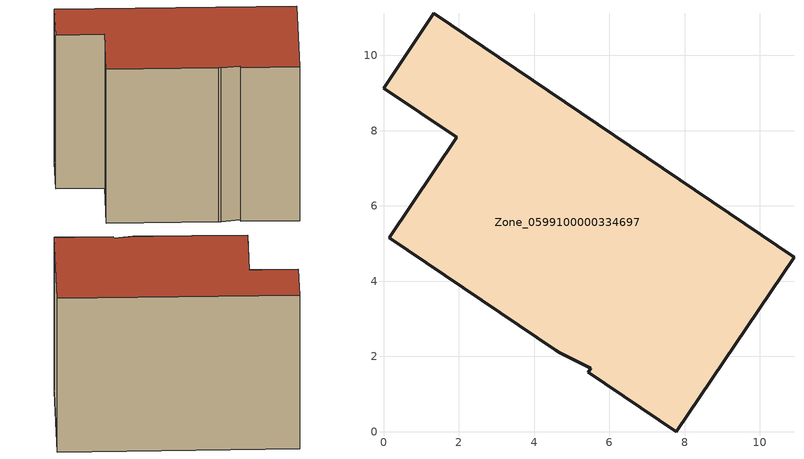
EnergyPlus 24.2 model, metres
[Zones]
Zone_0599100000334697
 floor ground (C_G): 4.68,2.1 4.58,2.16 0.15,5.16 1.94,7.82 0,9.13 1.34,11.12 10.91,4.64 7.78,0 5.44,1.58 5.51,1.68 z1.37
 wall outside (C_F): 0,9.13 1.94,7.82 0.15,5.16 4.58,2.16 4.68,2.1 5.51,1.68 5.44,1.58 7.78,0 10.91,4.64 1.34,11.12 0,9.13 z1.37:9.93
 roof outside (C_R): 4.68,2.1 5.51,1.68 5.44,1.58 7.78,0 10.91,4.64 1.34,11.12 0,9.13 1.94,7.82 0.15,5.16 4.58,2.16 z9.93
[BUILDING]
Pand.0599100000334697: North Axis=0; Terrain=City; Loads Convergence Tolerance Value=0.04; Temperature Convergence Tolerance Value=0.4; Solar Distribution=FullExterior; Maximum Number of Warmup Days=25; Minimum Number of Warmup Days=1
[Site:Location]
Rotterdam.The.Hague.AP_ZH_NLD Design_Conditions: Latitude=51.96; Longitude=4.45; Time Zone=1; Elevation=-4.5
[SITE:GROUNDTEMPERATURE:BUILDINGSURFACE]
18, 18, 18, 18, 18, 18, 18, 18, 18, 18, 18, 18
[MATERIAL] Thermal Absorptance=0.9; Solar Absorptance=0.7; Visible Absorptance=0.7
Name | Roughness | Thickness | Conductivity | Density | Specific Heat
G.TC.1975-1991 | MediumSmooth | 0.15 | 0.288461 | 540 | 1210
F.TC.1975-1991 | Rough | 0.3 | 0.230769 | 1920 | 840
R.TC.1975-1991 | MediumRough | 0.2 | 0.153846 | 1500 | 1000
[CONSTRUCTION]
C_G: G.TC.1975-1991
C_F: F.TC.1975-1991
C_R: R.TC.1975-1991
[ZONE]
Zone_0599100000334697: Type=1; Multiplier=1; Ceiling Height=Autocalculate; Volume=Autocalculate; Floor Area=autocalculate; Part of Total Floor Area=Yes
[ZONEINFILTRATION:DESIGNFLOWRATE]
Infil_Zone_0599100000334697: Zone or ZoneList or Space or SpaceList=Zone_0599100000334697; Schedule=AlwaysOn; Design Flow Rate Calculation Method=Flow/Area; Flow Rate per Floor Area=0.003; Constant Term Coefficient=1; Temperature Term Coefficient=0; Velocity Term Coefficient=0; Velocity Squared Term Coefficient=0
[HVACTEMPLATE:ZONE:IDEALLOADSAIRSYSTEM]
Zone_0599100000334697: Maximum Heating Supply Air Temperature=50; Minimum Cooling Supply Air Temperature=13; Maximum Heating Supply Air Humidity Ratio=0.0156; Minimum Cooling Supply Air Humidity Ratio=0.0077; Heating Limit=NoLimit; Cooling Limit=NoLimit; Dehumidification Control Type=ConstantSensibleHeatRatio; Cooling Sensible Heat Ratio=0.7; Dehumidification Setpoint=60; Humidification Control Type=None; Humidification Setpoint=30; Outdoor Air Method=None; Outdoor Air Flow Rate per Person=0.00944; Outdoor Air Flow Rate per Zone Floor Area=0; Outdoor Air Flow Rate per Zone=0; Demand Controlled Ventilation Type=None; Outdoor Air Economizer Type=NoEconomizer; Heat Recovery Type=None; Sensible Heat Recovery Effectiveness=0.7; Latent Heat Recovery Effectiveness=0.65
[ZONECONTROL:THERMOSTAT]
ThermostatControl_Zone_0599100000334697: Zone or ZoneList=Zone_0599100000334697; Control Type Schedule=DualSetpointControlType; Control 1=Thermostat_Zone_0599100000334697; Temperature Difference Between Cutout And Setpoint=0
[THERMOSTATSETPOINT:DUALSETPOINT]
Thermostat_Zone_0599100000334697: Heating Setpoint Temperature Schedule=HeatingSetpoint_Zone_0599100000334697; Cooling Setpoint Temperature Schedule=CoolingSetpoint_Zone_0599100000334697
[SCHEDULE:COMPACT]
HeatingSetpoint_Zone_0599100000334697: Through: 12/31, For: AllDays, Until: 24:00, 21
CoolingSetpoint_Zone_0599100000334697: Through: 12/31, For: AllDays, Until: 24:00, 24
DualSetpointControlType: Through: 12/31, For: AllDays, Until: 24:00, 4
AlwaysOn: Through: 12/31, For: AllDays, Until: 24:00, 1
